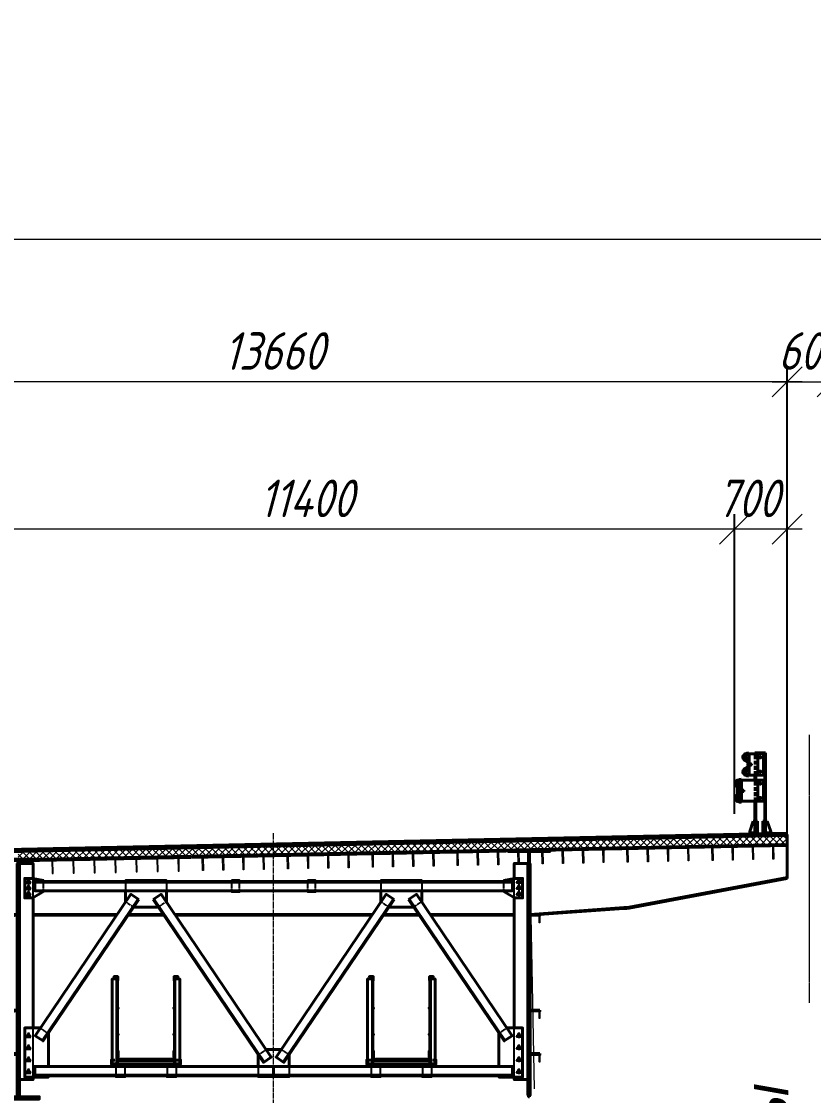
# Model space of a CAD drawing. Header units: millimetres. Extents: x 1864 to 10174863, y -4887456 to 5366151.
# Drawn here: x 10083189 to 10093734, y 12254 to 26558 of the extents above; entities that cross this region are included whole.
import ezdxf

# ---------------------------------------------------------------- set-up
doc = ezdxf.new("R2010")
doc.units = ezdxf.units.MM
doc.linetypes.add('CENTER', pattern=[50.8, 31.75, -6.35, 6.35, -6.35])
doc.linetypes.add('DASHED', pattern=[7, 5, -2, 0])
for name, color, linetype, lineweight in [('!!ТЕКСТ', 3, 'Continuous', 20), ('S-BALK', 150, 'Continuous', 40), ('S-BALK-NVEL', 11, 'DASHED', 40), ('S-BALK-PPRB', 80, 'Continuous', 40), ('S-BALK-PROR', 133, 'Continuous', 20), ('S-DRGO', 21, 'Continuous', 20), ('S-FASN', 221, 'Continuous', 40), ('S-GRID', 1, 'CENTER', 20), ('S-KREP', 30, 'Continuous', 25), ('S-METL-NVEL', 1, 'DASHED', 25), ('S-METL-TONK', 75, 'Continuous', 20), ('S-MNST', 61, 'Continuous', 40), ('S-MOGR', 121, 'Continuous', 40), ('S-MOGR-NVEL', 1, 'DASHED', 25), ('S-PSVZ', 211, 'Continuous', 40), ('S-SECT-PATT', 105, 'Continuous', 15), ('S-SMXD', 71, 'Continuous', 40), ('T-DIMS', 3, 'Continuous', 30), ('T-GRID', 52, 'CENTER', 15), ('ИС_Размер', 3, 'Continuous', 18)]:
    doc.layers.add(name, color=color, linetype=linetype, lineweight=lineweight)
doc.layers.add('C-GEOL-PATT', color=250, linetype='Continuous')
doc.styles.add('0', font='isocpeur.ttf', dxfattribs={"width": 0.8, "oblique": 15})
doc.styles.add('ISOCPEUR', font='isocpeur.ttf', dxfattribs={"width": 0.8, "oblique": 15, "height": 2.5})
doc.styles.add('TM', font='mipgost.shx', dxfattribs={"width": 0.9, "oblique": 10})
doc.dimstyles.new('М200', dxfattribs={"dimscale": 200, "dimtxt": 2.5, "dimasz": 2, "dimexe": 1, "dimexo": 1, "dimgap": 0.8, "dimtad": 1, "dimdec": 0, "dimzin": 0, "dimdsep": 46, "dimtxsty": '0', "dimblk": 'OBLIQUE', "dimcen": 0.09, "dimdle": 1, "dimclrd": 256, "dimclre": 256, "dimclrt": 256, "dimadec": 4, "dimazin": 0, "dimtfac": 1, "dimtdec": 0, "dimtmove": 1, "dimatfit": 2, "dimfxl": 1, "dimtolj": 1, "dimtzin": 0, "dimlwd": -1, "dimarcsym": 0})

# ---------------------------------------------------------------- blocks, each defined once
blk = doc.blocks.new('_OBLIQUE')
at = {"color": 0, "linetype": 'ByBlock', "lineweight": -2}
blk.add_line((0.5, 0.5), (-0.5, -0.5), dxfattribs=at)
blk = doc.blocks.new('*D814')
at = {"layer": 'Defpoints', "color": 0, "linetype": 'Continuous', "transparency": 16777216}
for p in [(10079722, 21759), (10079722, 15445), (10093382, 15353)]:
    blk.add_point(p, dxfattribs=at)
at = {"layer": 'ИС_Размер', "lineweight": -2, "transparency": 16777216}
for p, q in [((10079722, 15645), (10079722, 21959)), ((10093382, 15553), (10093382, 21959))]:
    blk.add_line(p, q, dxfattribs=at)
at = {"layer": 'ИС_Размер', "transparency": 16777216}
blk.add_line((10093582, 21759), (10079522, 21759), dxfattribs=at)
at = {"layer": 'ИС_Размер', "linetype": 'Continuous', "transparency": 16777216, "xscale": 400, "yscale": 400, "zscale": 400, "rotation": 180}
blk.add_blockref('_OBLIQUE', (10079722, 21759), dxfattribs=at)
at = {"layer": 'ИС_Размер', "linetype": 'Continuous', "transparency": 16777216, "xscale": 400, "yscale": 400, "zscale": 400}
blk.add_blockref('_OBLIQUE', (10093382, 21759), dxfattribs=at)
at = {"layer": 'ИС_Размер', "linetype": 'Continuous', "transparency": 16777216, "insert": (10086552, 22169), "char_height": 500, "attachment_point": 5, "style": '0'}
blk.add_mtext('\\A1;13660', dxfattribs=at)
blk = doc.blocks.new('*D815')
at = {"layer": 'Defpoints', "color": 0, "linetype": 'Continuous', "transparency": 16777216}
for p in [(10092682, 19796), (10092682, 15804), (10093382, 15818)]:
    blk.add_point(p, dxfattribs=at)
at = {"layer": 'ИС_Размер', "lineweight": -2, "transparency": 16777216}
for p, q in [((10092682, 16004), (10092682, 19996)), ((10093382, 16018), (10093382, 19996))]:
    blk.add_line(p, q, dxfattribs=at)
at = {"layer": 'ИС_Размер', "transparency": 16777216}
blk.add_line((10093582, 19796), (10092482, 19796), dxfattribs=at)
at = {"layer": 'ИС_Размер', "linetype": 'Continuous', "transparency": 16777216, "xscale": 400, "yscale": 400, "zscale": 400, "rotation": 180}
blk.add_blockref('_OBLIQUE', (10092682, 19796), dxfattribs=at)
at = {"layer": 'ИС_Размер', "linetype": 'Continuous', "transparency": 16777216, "xscale": 400, "yscale": 400, "zscale": 400}
blk.add_blockref('_OBLIQUE', (10093382, 19796), dxfattribs=at)
at = {"layer": 'ИС_Размер', "linetype": 'Continuous', "transparency": 16777216, "insert": (10092862, 20206), "char_height": 500, "attachment_point": 5, "style": '0'}
blk.add_mtext('\\A1;700', dxfattribs=at)
blk = doc.blocks.new('*D816')
at = {"layer": 'Defpoints', "color": 0, "linetype": 'Continuous', "transparency": 16777216}
for p in [(10081282, 19796), (10092682, 15804), (10081282, 15443)]:
    blk.add_point(p, dxfattribs=at)
at = {"layer": 'ИС_Размер', "lineweight": -2, "transparency": 16777216}
for p, q in [((10081282, 15643), (10081282, 19996)), ((10092682, 16004), (10092682, 19996))]:
    blk.add_line(p, q, dxfattribs=at)
at = {"layer": 'ИС_Размер', "transparency": 16777216}
blk.add_line((10092882, 19796), (10081082, 19796), dxfattribs=at)
at = {"layer": 'ИС_Размер', "linetype": 'Continuous', "transparency": 16777216, "xscale": 400, "yscale": 400, "zscale": 400, "rotation": 180}
blk.add_blockref('_OBLIQUE', (10081282, 19796), dxfattribs=at)
at = {"layer": 'ИС_Размер', "linetype": 'Continuous', "transparency": 16777216, "xscale": 400, "yscale": 400, "zscale": 400}
blk.add_blockref('_OBLIQUE', (10092682, 19796), dxfattribs=at)
at = {"layer": 'ИС_Размер', "linetype": 'Continuous', "transparency": 16777216, "insert": (10086982, 20206), "char_height": 500, "attachment_point": 5, "style": '0'}
blk.add_mtext('\\A1;11400', dxfattribs=at)
blk = doc.blocks.new('*D820')
at = {"layer": 'Defpoints', "color": 0, "linetype": 'Continuous', "transparency": 16777216}
for p in [(10093982, 21759), (10093382, 19238), (10093982, 19238)]:
    blk.add_point(p, dxfattribs=at)
at = {"layer": 'ИС_Размер', "lineweight": -2, "transparency": 16777216}
for p, q in [((10093382, 19438), (10093382, 21959)), ((10093982, 19438), (10093982, 21959))]:
    blk.add_line(p, q, dxfattribs=at)
at = {"layer": 'ИС_Размер', "transparency": 16777216}
blk.add_line((10093182, 21759), (10094182, 21759), dxfattribs=at)
at = {"layer": 'ИС_Размер', "linetype": 'Continuous', "transparency": 16777216, "xscale": 400, "yscale": 400, "zscale": 400, "rotation": 180}
blk.add_blockref('_OBLIQUE', (10093382, 21759), dxfattribs=at)
at = {"layer": 'ИС_Размер', "linetype": 'Continuous', "transparency": 16777216, "xscale": 400, "yscale": 400, "zscale": 400}
blk.add_blockref('_OBLIQUE', (10093982, 21759), dxfattribs=at)
at = {"layer": 'ИС_Размер', "linetype": 'Continuous', "transparency": 16777216, "insert": (10093682, 22169), "char_height": 500, "attachment_point": 5, "style": '0'}
blk.add_mtext('\\A1;600', dxfattribs=at)
blk = doc.blocks.new('*D800')
at = {"layer": 'Defpoints', "color": 0, "linetype": 'Continuous', "transparency": 16777216}
for p in [(10111592, 23658), (10111592, 16052), (10079722, 15445)]:
    blk.add_point(p, dxfattribs=at)
at = {"layer": 'ИС_Размер', "lineweight": -2, "transparency": 16777216}
for p, q in [((10079722, 15645), (10079722, 23858)), ((10111592, 16252), (10111592, 23858))]:
    blk.add_line(p, q, dxfattribs=at)
at = {"layer": 'ИС_Размер', "transparency": 16777216}
blk.add_line((10079522, 23658), (10111792, 23658), dxfattribs=at)
at = {"layer": 'ИС_Размер', "linetype": 'Continuous', "transparency": 16777216, "xscale": 400, "yscale": 400, "zscale": 400, "rotation": 180}
blk.add_blockref('_OBLIQUE', (10079722, 23658), dxfattribs=at)
at = {"layer": 'ИС_Размер', "linetype": 'Continuous', "transparency": 16777216, "xscale": 400, "yscale": 400, "zscale": 400}
blk.add_blockref('_OBLIQUE', (10111592, 23658), dxfattribs=at)
at = {"layer": 'ИС_Размер', "linetype": 'Continuous', "transparency": 16777216, "insert": (10095657, 24068), "char_height": 500, "attachment_point": 5, "style": '0'}
blk.add_mtext('\\A1;31870', dxfattribs=at)
blk = doc.blocks.new('FF1046500_1k1')
blk.add_lwpolyline([(80, 4.3), (80, 0), (0, 0), (0, 125), (4.3, 125, -0.4142136), (8, 121.3), (8, 19, 0.4142136), (19, 8), (76.3, 8, -0.4142136)], format="xyb", close=True)
blk = doc.blocks.new('EF920500_1k1')
blk.add_lwpolyline([(5, 10.5, 0.4142136), (10.5, 5), (48.2, 5, -0.4142136), (50, 3.2), (50, 0), (0, 0), (0, 50), (3.2, 50, -0.4142136), (5, 48.2)], format="xyb", close=True)
blk = doc.blocks.new('ПП1 (в пролете)')
at = {"layer": 'S-BALK'}
for p, q in [((8, 746), (2018, 786)), ((8, 732), (2018, 772)), ((8, 732), (8, 746)), ((2018, 772), (2018, 786))]:
    blk.add_line(p, q, dxfattribs=at)
at = {"layer": 'S-BALK-PROR'}
for points in [[(170, 555), (184, 555), (180, 735), (166, 735)], [(450, 561), (464, 561), (460, 741), (446, 741)], [(730, 566), (744, 567), (740, 747), (726, 746)], [(1010, 572), (1024, 572), (1020, 752), (1006, 752)], [(1290, 578), (1304, 578), (1300, 758), (1286, 758)], [(1570, 583), (1584, 583), (1580, 763), (1566, 763)], [(1850, 589), (1864, 589), (1860, 769), (1846, 769)]]:
    blk.add_lwpolyline(points, close=True, dxfattribs=at)
blk = doc.blocks.new('EF948500_1k1')
blk.add_lwpolyline([(22, 10), (96, 10, -0.414214), (100, 6), (100, 0), (0, 0), (0, 100), (6, 100, -0.414214), (10, 96), (10, 22, 0.414214)], format="xyb", close=True)
blk = doc.blocks.new('Б4 (в пролете)')
at = {"layer": 'S-BALK'}
for points in [[(-280, 3196), (280, 3196), (280, 3180), (-280, 3180)], [(-6, 32), (6, 32), (6, 3180), (-6, 3180)], [(-280, 0), (280, 0), (280, 32), (-280, 32)]]:
    blk.add_lwpolyline(points, close=True, dxfattribs=at)
at = {"layer": 'S-BALK-PPRB'}
for points in [[(196, 2940), (196, 3140), (16, 3140), (16, 260), (196, 260), (196, 295)], [(196, 950), (196, 2680)]]:
    blk.add_lwpolyline(points, dxfattribs=at)
for points in [[(-146, 2460), (-16, 2460), (-16, 2448), (-146, 2448)], [(-146, 1186), (-16, 1186), (-16, 1174), (-146, 1174)], [(-146, 606), (-16, 606), (-16, 594), (-146, 594)]]:
    blk.add_lwpolyline(points, close=True, dxfattribs=at)
at = {"layer": 'S-MNST'}
for points in [[(-16, 3140), (-6, 3140), (-6, 260), (-16, 260)], [(16, 3140), (6, 3140), (6, 260), (16, 260)], [(-6, 245), (-16, 245), (-16, 55), (-6, 55)], [(6, 245), (16, 245), (16, 55), (6, 55)]]:
    blk.add_lwpolyline(points, close=True, dxfattribs=at)
at = {"layer": 'S-METL-TONK', "xscale": -1, "rotation": 180}
for p in [(-146, 2448), (-146, 1174), (-146, 594)]:
    blk.add_blockref('EF948500_1k1', p, dxfattribs=at)
blk = doc.blocks.new('FA10463180_1k1')
blk.add_lwpolyline([(0, 0), (3180, 0), (3180, 125), (0, 125)], close=True)
blk.add_lwpolyline([(0, 8), (3180, 8)])
blk = doc.blocks.new('*U666')
at = {"layer": 'S-KREP'}
for p, q in [((-1.87, 0), (1.87, 0)), ((0, 2.5), (0, -1.31))]:
    blk.add_line(p, q, dxfattribs=at)
blk.add_lwpolyline([(1.5, -0.73), (0, 1.87), (-1.5, -0.73)], close=True, dxfattribs=at)
blk = doc.blocks.new('1253')
at = {"layer": 'S-MOGR', "ltscale": 10}
for p, q in [((70, 1100), (-70, 1100)), ((-70, 1100), (-70, 20)), ((-60, 20), (-60, 1100)), ((148, 1084), (-42, 1084)), ((-42, 1084), (-42, 804)), ((33, 1084), (33, 804)), ((60, 1084), (60, 1100)), ((70, 1084), (70, 1100)), ((148, 804), (148, 1084)), ((149, 1096), (150, 1100)), ((175, 1091), (149, 1096)), ((175, 1091), (149, 1096)), ((149, 1096), (149, 1092)), ((149, 1092), (174, 1087)), ((150, 1100), (176, 1095)), ((221, 1032), (158, 978)), ((161, 975), (224, 1029)), ((177, 1086), (221, 1052)), ((223, 1056), (180, 1089)), ((223, 1056), (180, 1089)), ((182, 1092), (226, 1059)), ((225, 1045), (225, 1039)), ((229, 1039), (229, 1045)), ((229, 1039), (229, 1045)), ((233, 1045), (233, 1039)), ((144, 954), (156, 954)), ((144, 934), (156, 934)), ((148, 958), (148, 930)), ((152, 930), (152, 958)), ((152, 930), (152, 958)), ((156, 958), (156, 930)), ((158, 910), (221, 856)), ((224, 859), (161, 913)), ((-42, 804), (148, 804)), ((248, 734), (-42, 734)), ((-42, 734), (-42, 454)), ((33, 734), (33, 454)), ((60, 734), (60, 804)), ((70, 734), (70, 804)), ((174, 801), (149, 796)), ((149, 792), (175, 797)), ((149, 796), (149, 792)), ((221, 836), (177, 802)), ((180, 799), (223, 832)), ((180, 799), (223, 832)), ((226, 829), (182, 796)), ((225, 849), (225, 843)), ((229, 843), (229, 849)), ((229, 843), (229, 849)), ((233, 849), (233, 843)), ((248, 454), (248, 734)), ((249, 746), (250, 750)), ((275, 741), (249, 746)), ((275, 741), (249, 746)), ((249, 746), (249, 742)), ((249, 742), (274, 737)), ((250, 750), (276, 745)), ((277, 736), (321, 702)), ((323, 706), (280, 739)), ((323, 706), (280, 739)), ((282, 742), (326, 709)), ((248, 608), (248, 580)), ((248, 604), (256, 604)), ((248, 584), (256, 584)), ((252, 580), (252, 608)), ((252, 580), (252, 608)), ((256, 608), (256, 580)), ((321, 682), (258, 628)), ((261, 625), (324, 679)), ((325, 695), (325, 689)), ((329, 689), (329, 695)), ((329, 689), (329, 695)), ((333, 695), (333, 689)), ((-42, 454), (248, 454)), ((60, 20), (60, 454)), ((70, 454), (70, 190)), ((274, 451), (249, 446)), ((249, 442), (275, 447)), ((249, 446), (249, 442)), ((258, 560), (321, 506)), ((324, 509), (261, 563)), ((324, 509), (261, 563)), ((263, 566), (326, 513)), ((321, 486), (277, 452)), ((280, 449), (323, 482)), ((280, 449), (323, 482)), ((326, 479), (282, 446)), ((325, 499), (325, 493)), ((329, 493), (329, 499)), ((329, 493), (329, 499)), ((333, 499), (333, 493)), ((-94, 190), (-140, 50)), ((-70, 190), (-94, 190)), ((-70, 20), (-70, 190)), ((-45, 50), (-45, 190)), ((-45, 190), (-35, 190)), ((-35, 190), (-35, 20)), ((35, 50), (35, 190)), ((35, 190), (45, 190)), ((45, 190), (45, 20)), ((70, 190), (94, 190)), ((70, 20), (70, 190)), ((94, 190), (140, 50)), ((-140, 50), (-140, 20)), ((140, 20), (-140, 20)), ((-140, 20), (-140, 0)), ((-140, 20), (-80, 20)), ((140, 0), (-140, 0)), ((-35, 50), (-45, 50)), ((-45, 20), (-45, 50)), ((-45, 50), (-35, 50)), ((-35, 20), (-45, 20)), ((45, 50), (35, 50)), ((35, 20), (35, 50)), ((35, 50), (45, 50)), ((45, 20), (35, 20)), ((140, 50), (140, 20)), ((140, 0), (140, 20))]:
    blk.add_line(p, q, dxfattribs=at)
at = {"layer": 'S-MOGR', "lineweight": 40, "ltscale": 10}
for p, q in [((161, 975), (224, 1029)), ((226, 1025), (163, 972)), ((224, 859), (161, 913)), ((163, 916), (226, 863)), ((149, 792), (175, 797)), ((150, 788), (149, 792)), ((176, 793), (150, 788)), ((261, 625), (324, 679)), ((326, 675), (263, 622)), ((249, 442), (275, 447)), ((250, 438), (249, 442)), ((276, 443), (250, 438))]:
    blk.add_line(p, q, dxfattribs=at)
at = {"layer": 'S-MOGR'}
for p, q in [((178, 1025), (191, 1035)), ((178, 1025), (179, 1026)), ((182, 1020), (178, 1025)), ((183, 1061), (179, 1057)), ((179, 1057), (180, 1055)), ((179, 1057), (192, 1047)), ((179, 1026), (189, 1035)), ((179, 1025), (183, 1020)), ((180, 1066), (187, 1075)), ((180, 1056), (184, 1061)), ((180, 1055), (191, 1047)), ((180, 1015), (187, 1007)), ((196, 1031), (181, 1019)), ((197, 1051), (182, 1063)), ((209, 1001), (184, 1030)), ((209, 1082), (185, 1051)), ((192, 1011), (185, 1019)), ((192, 1071), (186, 1062)), ((191, 1035), (189, 1035)), ((191, 1087), (190, 1086)), ((190, 1086), (218, 1065)), ((190, 1034), (194, 1029)), ((191, 1087), (219, 1066)), ((191, 1074), (206, 1062)), ((191, 1047), (195, 1052)), ((192, 1047), (191, 1047)), ((195, 1030), (191, 1035)), ((191, 1007), (206, 1020)), ((191, 995), (217, 1018)), ((191, 995), (218, 1017)), ((196, 1052), (192, 1047)), ((202, 1019), (195, 1028)), ((202, 1063), (196, 1054)), ((207, 1024), (200, 1032)), ((208, 1059), (201, 1050)), ((218, 1017), (217, 1018)), ((219, 1066), (218, 1065)), ((117, 952), (116, 951)), ((116, 951), (116, 937)), ((116, 951), (128, 951)), ((164, 944), (116, 944)), ((117, 936), (116, 937)), ((116, 937), (128, 937)), ((128, 952), (117, 952)), ((117, 952), (117, 936)), ((128, 936), (117, 936)), ((128, 934), (128, 954)), ((130, 957), (141, 957)), ((141, 951), (130, 951)), ((141, 937), (130, 937)), ((141, 931), (130, 931)), ((143, 954), (143, 934)), ((156, 962), (156, 927)), ((157, 962), (156, 962)), ((157, 927), (156, 927)), ((157, 962), (157, 927)), ((182, 868), (178, 863)), ((178, 863), (179, 862)), ((178, 863), (191, 853)), ((179, 863), (183, 868)), ((179, 862), (189, 853)), ((180, 873), (187, 881)), ((196, 857), (181, 869)), ((209, 887), (184, 858)), ((192, 877), (185, 869)), ((190, 854), (194, 859)), ((191, 995), (191, 995)), ((191, 893), (217, 870)), ((191, 893), (191, 893)), ((191, 893), (218, 871)), ((191, 881), (206, 868)), ((202, 869), (195, 860)), ((207, 864), (200, 856)), ((218, 871), (217, 870)), ((179, 831), (192, 841)), ((179, 831), (180, 833)), ((183, 827), (179, 831)), ((180, 833), (191, 841)), ((180, 832), (184, 827)), ((180, 822), (187, 813)), ((197, 837), (182, 825)), ((209, 806), (185, 837)), ((192, 817), (186, 826)), ((191, 853), (189, 853)), ((190, 802), (218, 823)), ((191, 801), (190, 802)), ((195, 858), (191, 853)), ((192, 841), (191, 841)), ((191, 841), (195, 836)), ((191, 814), (206, 826)), ((191, 801), (219, 822)), ((196, 836), (192, 841)), ((202, 825), (196, 834)), ((208, 829), (201, 838)), ((219, 822), (218, 823)), ((280, 716), (287, 725)), ((309, 732), (285, 701)), ((292, 721), (286, 712)), ((291, 737), (290, 736)), ((290, 736), (318, 715)), ((291, 737), (319, 716)), ((291, 724), (306, 712)), ((319, 716), (318, 715)), ((218, 602), (217, 601)), ((217, 601), (217, 587)), ((217, 601), (229, 601)), ((265, 594), (217, 594)), ((218, 586), (217, 587)), ((217, 587), (229, 587)), ((229, 602), (218, 602)), ((218, 602), (218, 586)), ((229, 586), (218, 586)), ((229, 584), (229, 604)), ((231, 607), (242, 607)), ((242, 601), (231, 601)), ((242, 587), (231, 587)), ((242, 581), (231, 581)), ((244, 604), (244, 584)), ((296, 633), (256, 608)), ((256, 608), (256, 580)), ((256, 580), (296, 555)), ((257, 612), (257, 576)), ((258, 612), (257, 612)), ((258, 576), (257, 576)), ((258, 612), (258, 576)), ((278, 675), (291, 685)), ((278, 675), (279, 676)), ((282, 670), (278, 675)), ((283, 711), (279, 707)), ((279, 707), (280, 705)), ((279, 707), (292, 697)), ((279, 676), (289, 685)), ((279, 675), (283, 670)), ((280, 706), (284, 711)), ((280, 705), (291, 697)), ((280, 665), (287, 657)), ((296, 681), (281, 669)), ((297, 701), (282, 713)), ((309, 651), (284, 680)), ((292, 661), (285, 669)), ((291, 685), (289, 685)), ((290, 684), (294, 679)), ((291, 697), (295, 702)), ((292, 697), (291, 697)), ((295, 680), (291, 685)), ((291, 657), (306, 670)), ((291, 645), (317, 668)), ((291, 645), (318, 667)), ((291, 645), (291, 645)), ((296, 702), (292, 697)), ((302, 669), (295, 678)), ((302, 713), (296, 704)), ((303, 633), (296, 633)), ((307, 674), (300, 682)), ((308, 709), (301, 700)), ((303, 555), (303, 633)), ((318, 667), (317, 668)), ((282, 518), (278, 513)), ((278, 513), (279, 512)), ((278, 513), (291, 503)), ((279, 513), (283, 518)), ((279, 512), (289, 503)), ((279, 481), (292, 491)), ((279, 481), (280, 483)), ((283, 477), (279, 481)), ((280, 523), (287, 531)), ((280, 483), (291, 491)), ((280, 482), (284, 477)), ((280, 472), (287, 463)), ((296, 507), (281, 519)), ((297, 487), (282, 475)), ((309, 537), (284, 508)), ((292, 527), (285, 519)), ((309, 456), (285, 487)), ((292, 467), (286, 476)), ((291, 503), (289, 503)), ((290, 504), (294, 509)), ((290, 452), (318, 473)), ((291, 451), (290, 452)), ((291, 543), (317, 520)), ((291, 543), (291, 543)), ((291, 543), (318, 521)), ((291, 531), (306, 518)), ((295, 508), (291, 503)), ((292, 491), (291, 491)), ((291, 491), (295, 486)), ((291, 464), (306, 476)), ((291, 451), (319, 472)), ((296, 486), (292, 491)), ((302, 519), (295, 510)), ((296, 555), (303, 555)), ((302, 475), (296, 484)), ((307, 514), (300, 506)), ((308, 479), (301, 488)), ((318, 521), (317, 520)), ((319, 472), (318, 473)), ((-122, 20), (-122, 33)), ((-118, 20), (-122, 20)), ((-78, 20), (-122, 20)), ((-83, 34), (-117, 34)), ((-111, 20), (-111, 33)), ((-89, 20), (-89, 33)), ((-82, 20), (-78, 20)), ((-78, 20), (-78, 33)), ((78, 20), (78, 33)), ((82, 20), (78, 20)), ((78, 20), (122, 20)), ((83, 34), (117, 34)), ((89, 20), (89, 33)), ((111, 20), (111, 33)), ((118, 20), (122, 20)), ((122, 20), (122, 33))]:
    blk.add_line(p, q, dxfattribs=at)
at = {"layer": 'S-MOGR', "ltscale": 50}
for p, q in [((261, 606), (296, 627)), ((261, 582), (261, 606)), ((296, 561), (261, 582)), ((263, 581), (262, 582)), ((274, 595), (263, 607)), ((266, 581), (263, 584)), ((277, 595), (265, 608)), ((266, 595), (265, 596)), ((277, 581), (265, 593)), ((274, 581), (265, 591)), ((280, 581), (266, 595)), ((271, 576), (266, 581)), ((280, 595), (267, 609)), ((274, 610), (272, 612)), ((277, 610), (273, 613)), ((288, 595), (274, 610)), ((288, 581), (274, 595)), ((288, 567), (274, 581)), ((280, 610), (275, 614)), ((291, 595), (277, 610)), ((291, 581), (277, 595)), ((291, 567), (277, 581)), ((288, 610), (280, 617)), ((294, 595), (280, 610)), ((294, 581), (280, 595)), ((294, 567), (280, 581)), ((291, 610), (282, 619)), ((294, 610), (284, 620)), ((296, 601), (288, 610)), ((296, 587), (288, 595)), ((296, 573), (288, 581)), ((296, 615), (289, 623)), ((296, 618), (291, 624)), ((291, 624), (291, 624)), ((296, 604), (291, 610)), ((296, 590), (291, 595)), ((296, 576), (291, 581)), ((294, 624), (293, 625)), ((296, 621), (294, 624)), ((296, 607), (294, 610)), ((296, 593), (294, 595)), ((296, 579), (294, 581)), ((296, 627), (296, 561)), ((292, 563), (288, 567)), ((296, 562), (291, 567)), ((296, 565), (294, 567))]:
    blk.add_line(p, q, dxfattribs=at)
at = {"layer": 'S-MOGR', "ltscale": 10}
for centre in [(0, 1039), (0, 849), (0, 689), (0, 499)]:
    blk.add_circle(centre, 9, dxfattribs=at)
for centre, radius, start, end in [((173, 1080), 7.07, 52.7547, 82.4378), ((173, 1080), 11, 52.7547, 81.1954), ((173, 1080), 11, 52.7547, 81.1954), ((172, 1078), 17.3, 55.2601, 78.6901), ((216, 1045), 9.35, 0, 56.2703), ((213, 1041), 12.3, 310.1762, 352.8363), ((216, 1045), 13.3, 0, 55.2601), ((216, 1045), 13.3, 0, 55.2601), ((213, 1041), 16.3, 310.1762, 354.7899), ((213, 1041), 16.3, 310.1762, 354.7899), ((216, 1045), 17.3, 0, 55.2601), ((216, 1039), 17.3, 306.0829, 0), ((173, 958), 25.3, 127.3113, 180), ((173, 930), 25.3, 180, 232.6887), ((173, 958), 21.3, 126.8055, 180), ((173, 930), 21.3, 180, 233.1945), ((213, 847), 16.3, 5.2101, 49.8238), ((213, 847), 16.3, 5.2101, 49.8238), ((216, 849), 17.3, 0, 53.9171), ((173, 808), 7.07, 277.5621, 307.2453), ((173, 808), 11, 278.8046, 307.2453), ((173, 808), 11, 278.8046, 307.2453), ((172, 810), 17.3, 281.3099, 304.7399), ((213, 847), 12.3, 7.1637, 49.8238), ((216, 843), 9.35, 303.7297, 0), ((216, 843), 13.3, 304.7399, 0), ((216, 843), 13.3, 304.7399, 0), ((216, 843), 17.3, 304.7399, 0), ((273, 730), 7.07, 52.7547, 82.4378), ((273, 730), 11, 52.7547, 81.1954), ((273, 730), 11, 52.7547, 81.1954), ((272, 728), 17.3, 55.2601, 78.6901), ((273, 608), 25.3, 127.3113, 180), ((273, 580), 25.3, 180, 232.6887), ((273, 608), 21.3, 126.8055, 180), ((273, 608), 21.3, 126.8055, 180), ((273, 580), 21.3, 180, 233.1945), ((273, 580), 21.3, 180, 233.1945), ((273, 608), 17.3, 126.0829, 180), ((273, 580), 17.3, 180, 233.9171), ((316, 695), 9.35, 0, 56.2703), ((313, 691), 12.3, 310.1762, 352.8363), ((316, 695), 13.3, 0, 55.2601), ((316, 695), 13.3, 0, 55.2601), ((313, 691), 16.3, 310.1762, 354.7899), ((313, 691), 16.3, 310.1762, 354.7899), ((316, 695), 17.3, 0, 55.2601), ((316, 689), 17.3, 306.0829, 0), ((273, 458), 7.07, 277.5621, 307.2453), ((273, 458), 11, 278.8046, 307.2453), ((273, 458), 11, 278.8046, 307.2453), ((272, 460), 17.3, 281.3099, 304.7399), ((313, 497), 12.3, 7.1637, 49.8238), ((316, 493), 9.35, 303.7297, 0), ((316, 493), 13.3, 304.7399, 0), ((316, 493), 13.3, 304.7399, 0), ((313, 497), 16.3, 5.2101, 49.8238), ((313, 497), 16.3, 5.2101, 49.8238), ((316, 499), 17.3, 0, 53.9171), ((316, 493), 17.3, 304.7399, 0)]:
    blk.add_arc(centre, radius, start, end, dxfattribs=at)
at = {"layer": 'S-MOGR'}
for centre, radius, start, end in [((184, 1065), 3.68, 169.931, 295.5784), ((183, 1016), 3.68, 67.3524, 192.9999), ((196, 1016), 11.7, 96.2167, 164.1356), ((197, 1066), 11.7, 198.7953, 266.7141), ((188, 1071), 3.68, 349.931, 115.5784), ((188, 1010), 3.68, 247.3524, 12.9999), ((193, 1061), 26, 10.4497, 95.0597), ((192, 1020), 26, 267.8712, 352.4811), ((191, 1059), 11.7, 18.7953, 86.7141), ((191, 1023), 11.7, 276.2167, 344.1356), ((198, 1028), 3.68, 67.3524, 192.9999), ((200, 1054), 3.68, 169.931, 295.5784), ((204, 1060), 3.68, 349.931, 115.5784), ((203, 1023), 3.68, 247.3524, 12.9999), ((132, 954), 3.68, 117.1763, 242.8237), ((140, 944), 11.7, 146.0406, 213.9594), ((132, 934), 3.68, 117.1763, 242.8237), ((139, 954), 3.68, 297.1763, 62.8237), ((131, 944), 11.7, 326.0406, 33.9594), ((139, 934), 3.68, 297.1763, 62.8237), ((138, 944), 26, 317.695, 42.305), ((183, 872), 3.68, 167.0001, 292.6476), ((196, 872), 11.7, 195.8644, 263.7833), ((188, 878), 3.68, 347.0001, 112.6476), ((192, 868), 26, 7.5189, 92.1288), ((191, 865), 11.7, 15.8644, 83.7833), ((198, 860), 3.68, 167.0001, 292.6476), ((203, 865), 3.68, 347.0001, 112.6476), ((184, 823), 3.68, 64.4216, 190.069), ((197, 822), 11.7, 93.2859, 161.2047), ((188, 817), 3.68, 244.4216, 10.069), ((193, 827), 26, 264.9403, 349.5503), ((191, 829), 11.7, 273.2859, 341.2047), ((200, 834), 3.68, 64.4216, 190.069), ((204, 828), 3.68, 244.4216, 10.069), ((284, 715), 3.68, 169.931, 295.5784), ((288, 721), 3.68, 349.931, 115.5784), ((293, 711), 26, 10.4497, 95.0597), ((291, 709), 11.7, 18.7953, 86.7141), ((233, 604), 3.68, 117.1763, 242.8237), ((241, 594), 11.7, 146.0406, 213.9594), ((233, 584), 3.68, 117.1763, 242.8237), ((240, 604), 3.68, 297.1763, 62.8237), ((232, 594), 11.7, 326.0406, 33.9594), ((240, 584), 3.68, 297.1763, 62.8237), ((239, 594), 26, 317.695, 42.305), ((283, 666), 3.68, 67.3524, 192.9999), ((296, 666), 11.7, 96.2167, 164.1356), ((297, 716), 11.7, 198.7953, 266.7141), ((288, 660), 3.68, 247.3524, 12.9999), ((292, 670), 26, 267.8712, 352.4811), ((291, 673), 11.7, 276.2167, 344.1356), ((298, 678), 3.68, 67.3524, 192.9999), ((300, 704), 3.68, 169.931, 295.5784), ((304, 710), 3.68, 349.931, 115.5784), ((303, 673), 3.68, 247.3524, 12.9999), ((283, 522), 3.68, 167.0001, 292.6476), ((284, 473), 3.68, 64.4216, 190.069), ((296, 522), 11.7, 195.8644, 263.7833), ((297, 472), 11.7, 93.2859, 161.2047), ((288, 528), 3.68, 347.0001, 112.6476), ((288, 467), 3.68, 244.4216, 10.069), ((292, 518), 26, 7.5189, 92.1288), ((293, 477), 26, 264.9403, 349.5503), ((291, 515), 11.7, 15.8644, 83.7833), ((291, 479), 11.7, 273.2859, 341.2047), ((298, 510), 3.68, 167.0001, 292.6476), ((300, 484), 3.68, 64.4216, 190.069), ((303, 515), 3.68, 347.0001, 112.6476), ((304, 478), 3.68, 244.4216, 10.069), ((-117, 24), 10.2, 57.1328, 122.8672), ((-100, -4), 38.4, 73.2213, 106.7787), ((-83, 24), 10.2, 57.1328, 122.8672), ((83, 24), 10.2, 57.1328, 122.8672), ((100, -4), 38.4, 73.2213, 106.7787), ((117, 24), 10.2, 57.1328, 122.8672)]:
    blk.add_arc(centre, radius, start, end, dxfattribs=at)
at = {"layer": 'S-MOGR', "lineweight": 40, "ltscale": 10}
for centre, radius, start, end in [((173, 958), 21.3, 126.8055, 180), ((173, 930), 21.3, 180, 233.1945), ((173, 958), 17.3, 126.0829, 180), ((173, 930), 17.3, 180, 233.9171)]:
    blk.add_arc(centre, radius, start, end, dxfattribs=at)
at = {"layer": 'S-MOGR-NVEL', "ltscale": 10}
for p, q in [((60, 804), (60, 1084)), ((70, 804), (70, 1084)), ((144, 804), (144, 1084)), ((60, 454), (60, 734)), ((70, 454), (70, 734)), ((244, 454), (244, 734))]:
    blk.add_line(p, q, dxfattribs=at)

msp = doc.modelspace()

# ---------------------------------------------------------------- hatches: boundary and pattern name
at = {"layer": 'S-SECT-PATT'}
h = msp.add_hatch(dxfattribs=at)
h.set_pattern_fill('NEMETALL', color=256, scale=500)
h.set_pattern_definition([(45, (10049224.69, 14653.47), (-44.19417, 44.19417), []), (135, (10049224.69, 14653.47), (-44.19417, -44.19417), [])])
edge = h.paths.add_edge_path()
edge.add_line((10093381.8, 15727.8), (10083146.7, 15518.1))
edge.add_line((10083146.7, 15518.1), (10083146.7, 15401.5))
edge.add_line((10083146.7, 15401.5), (10083426.7, 15401.5))
edge.add_line((10083426.7, 15401.5), (10083434.8, 15399.5))
edge.add_line((10083434.8, 15399.5), (10085444.5, 15439.7))
edge.add_line((10085444.5, 15439.7), (10085452.4, 15439.7))
edge.add_line((10085452.4, 15439.7), (10086536.4, 15461.4))
edge.add_arc((10078993.9, 563817.7), 548408.2, 270.788037, 271.503393)
edge.add_line((10093382, 15598.3), (10093381.8, 15727.8))

# ---------------------------------------------------------------- linework, layer by layer
at = {"layer": 'S-BALK'}
for p, q in [((10085452.4, 15439.7), (10093382, 15598.3)), ((10093382, 15727.8), (10093382, 15145.6)), ((10085452.7, 15425.7), (10093382, 15584.3)), ((10085452.4, 15439.7), (10085452.7, 15425.7)), ((10093382, 15157.7), (10091278.9, 14761)), ((10093382, 15145.6), (10091280.5, 14749.1)), ((10089962.7, 14665.5), (10091208.9, 14756.1)), ((10089962.7, 14653.5), (10091208.9, 14744.1)), ((10086546.8, 14665.4), (10085444.7, 14665.4)), ((10086546.8, 14653.4), (10085444.7, 14653.4))]:
    msp.add_line(p, q, dxfattribs=at)
for points in [[(10090226.7, 15520), (10089666.7, 15520), (10089666.7, 15504), (10090226.7, 15504)], [(10089952.7, 12237.5), (10089940.7, 12237.5), (10089940.7, 15504), (10089952.7, 15504)]]:
    msp.add_lwpolyline(points, close=True, dxfattribs=at)
for points in [[(10084456.2, 14653.4), (10083342.7, 14653.4), (10083342.7, 14665.5), (10084464.3, 14665.5)], [(10085098.5, 14653.4), (10084595, 14653.4)], [(10084603.1, 14665.5), (10085090.3, 14665.5)], [(10085229.1, 14665.5), (10085444.7, 14665.5), (10085444.7, 14653.4), (10085237.3, 14653.4)], [(10087864.3, 14665.5), (10086546.8, 14665.5), (10086546.8, 14653.4), (10087856.2, 14653.4)], [(10087995, 14653.4), (10088498.5, 14653.4)], [(10088490.3, 14665.5), (10088003.1, 14665.5)], [(10088637.3, 14653.4), (10089750.7, 14653.4), (10089750.7, 14665.5), (10088629.1, 14665.5)]]:
    msp.add_lwpolyline(points, dxfattribs=at)
for centre, radius, start, end in [((10086546.7, 14947.5), 514, 88.85424, 91.14576), ((10086546.8, 14947.5), 514, 88.85426, 91.14574), ((10086546.7, 14947.5), 500, 88.85424, 91.14576), ((10086546.8, 14947.5), 500, 88.85426, 91.14574), ((10091208.9, 15256.1), 500, 270, 278.04858), ((10091208.9, 15256.1), 512, 270, 278.04858)]:
    msp.add_arc(centre, radius, start, end, dxfattribs=at)
at = {"layer": 'S-BALK-NVEL', "linetype": 'DASHED', "ltscale": 0.5}
for p, q in [((10084396.7, 12725.5), (10084466.7, 12725.5)), ((10084466.7, 12675.5), (10084396.7, 12675.5)), ((10085296.7, 12725.5), (10085226.7, 12725.5)), ((10085226.7, 12675.5), (10085296.7, 12675.5)), ((10087796.7, 12725.5), (10087866.7, 12725.5)), ((10087866.7, 12675.5), (10087796.7, 12675.5)), ((10088696.7, 12725.5), (10088626.7, 12725.5)), ((10088626.7, 12675.5), (10088696.7, 12675.5))]:
    msp.add_line(p, q, dxfattribs=at)
at = {"layer": 'S-BALK-NVEL', "linetype": 'DASHED', "ltscale": 1.2}
for points in [[(10084396.7, 12720.5), (10084386.7, 12720.5)], [(10084466.7, 12720.5), (10085226.7, 12720.5)], [(10085296.7, 12720.5), (10085306.7, 12720.5)], [(10087796.7, 12720.5), (10087786.7, 12720.5)], [(10088626.7, 12720.5), (10087866.7, 12720.5)], [(10088696.7, 12720.5), (10088706.7, 12720.5)]]:
    msp.add_lwpolyline(points, dxfattribs=at)
at = {"layer": 'S-BALK-PPRB'}
for points in [[(10089750.7, 15145.5), (10089750.7, 15345.5), (10089930.7, 15345.5), (10089930.7, 12465.5), (10089750.7, 12465.5), (10089750.7, 12500)], [(10089750.7, 13155), (10089750.7, 14885.5)]]:
    msp.add_lwpolyline(points, dxfattribs=at)
for points in [[(10090092.3, 14665.5), (10089962.3, 14665.5), (10089962.3, 14653.5), (10090092.3, 14653.5)], [(10090092.3, 13391.5), (10089962.3, 13391.5), (10089962.3, 13379.5), (10090092.3, 13379.5)], [(10090092.3, 12811.5), (10089962.3, 12811.5), (10089962.3, 12799.5), (10090092.3, 12799.5)]]:
    msp.add_lwpolyline(points, close=True, dxfattribs=at)
at = {"layer": 'S-BALK-PROR'}
for points in [[(10086742.1, 15271.4), (10086730.1, 15271.2), (10086726.5, 15451.1), (10086738.5, 15451.4)], [(10087012.1, 15276.8), (10087000.1, 15276.6), (10086996.5, 15456.5), (10087008.5, 15456.8)], [(10087282.1, 15282.2), (10087270.1, 15282), (10087266.5, 15461.9), (10087278.5, 15462.2)], [(10087552.1, 15287.6), (10087540.1, 15287.4), (10087536.5, 15467.3), (10087548.5, 15467.6)], [(10087872.9, 15294.1), (10087860.9, 15293.9), (10087857.3, 15473.8), (10087869.3, 15474.1)], [(10088142.9, 15299.5), (10088130.9, 15299.3), (10088127.3, 15479.2), (10088139.3, 15479.5)], [(10088412.9, 15304.9), (10088400.9, 15304.7), (10088397.3, 15484.6), (10088409.3, 15484.9)], [(10088682.9, 15310.3), (10088670.9, 15310.1), (10088667.3, 15490), (10088679.3, 15490.3)], [(10089003.7, 15316.7), (10088991.7, 15316.5), (10088988.1, 15496.4), (10089000.1, 15496.7)], [(10089273.7, 15322.1), (10089261.7, 15321.9), (10089258.1, 15501.8), (10089270.1, 15502.1)], [(10089543.7, 15327.5), (10089531.7, 15327.3), (10089528.1, 15507.2), (10089540.1, 15507.5)], [(10089813.7, 15332.9), (10089801.7, 15332.7), (10089798.1, 15512.6), (10089810.1, 15512.9)], [(10090134.5, 15339.3), (10090122.5, 15339.1), (10090118.9, 15519.1), (10090130.9, 15519.3)], [(10090404.5, 15344.7), (10090392.5, 15344.5), (10090388.9, 15524.5), (10090400.9, 15524.7)], [(10090674.5, 15350.1), (10090662.5, 15349.9), (10090658.9, 15529.9), (10090670.9, 15530.1)], [(10090944.5, 15355.5), (10090932.5, 15355.3), (10090928.9, 15535.3), (10090940.9, 15535.5)], [(10091265.4, 15362), (10091253.4, 15361.7), (10091249.8, 15541.7), (10091261.8, 15541.9)], [(10091535.4, 15367.4), (10091523.4, 15367.1), (10091519.8, 15547.1), (10091531.8, 15547.3)], [(10091805.4, 15372.8), (10091793.4, 15372.5), (10091789.8, 15552.5), (10091801.8, 15552.7)], [(10092075.4, 15378.2), (10092063.4, 15377.9), (10092059.8, 15557.9), (10092071.8, 15558.1)], [(10092396.2, 15384.6), (10092384.2, 15384.3), (10092380.6, 15564.3), (10092392.6, 15564.5)], [(10092666.2, 15390), (10092654.2, 15389.7), (10092650.6, 15569.7), (10092662.6, 15569.9)], [(10092936.2, 15395.4), (10092924.2, 15395.1), (10092920.6, 15575.1), (10092932.6, 15575.3)], [(10093206.2, 15400.8), (10093194.2, 15400.5), (10093190.6, 15580.5), (10093202.6, 15580.7)], [(10085611.2, 15248.9), (10085599.2, 15248.6), (10085595.6, 15428.6), (10085607.6, 15428.8)], [(10085881.2, 15254.3), (10085869.2, 15254), (10085865.6, 15434), (10085877.6, 15434.2)], [(10086151.2, 15259.7), (10086139.2, 15259.4), (10086135.6, 15439.4), (10086147.6, 15439.6)], [(10086421.2, 15265.1), (10086409.2, 15264.8), (10086405.6, 15444.8), (10086417.6, 15445)]]:
    msp.add_lwpolyline(points, close=True, dxfattribs=at)
at = {"layer": 'S-DRGO', "lineweight": 70}
msp.add_line((10093382, 15727.8), (10079721.5, 15445.4), dxfattribs=at)
at = {"layer": 'S-DRGO'}
for p, q in [((10089658.7, 15518), (10089666.7, 15520)), ((10090226.7, 15520), (10090227.8, 15517.9)), ((10083434.8, 15399.5), (10083426.7, 15401.5)), ((10085444.5, 15439.7), (10085452.4, 15439.7))]:
    msp.add_line(p, q, dxfattribs=at)
at = {"layer": 'S-FASN', "flags": 128}
for points in [[(10083481.7, 14980.5), (10083481.7, 14970.5), (10083341.7, 14885.5), (10083231.7, 14885.5), (10083231.7, 15145.5), (10083341.7, 15145.5), (10083481.7, 15115.5), (10083481.7, 15105.5)], [(10089611.7, 14980.5), (10089611.7, 14970.5), (10089751.7, 14885.5), (10089861.7, 14885.5), (10089861.7, 15145.5), (10089751.7, 15145.5), (10089611.7, 15115.5), (10089611.7, 15105.5)], [(10083546.7, 12515.5), (10083546.7, 12500), (10083231.7, 12500), (10083231.7, 13155), (10083436.7, 13155)], [(10083546.7, 13080), (10083546.7, 12640.5)], [(10089546.7, 12515.5), (10089546.7, 12500), (10089861.7, 12500), (10089861.7, 13155), (10089656.7, 13155)], [(10089546.7, 13080), (10089546.7, 12640.5)]]:
    msp.add_lwpolyline(points, dxfattribs=at)
at = {"layer": 'S-FASN'}
for points in [[(10085119.2, 15105.5), (10085119.2, 15115.5), (10084574.2, 15115.5), (10084574.2, 15105.5)], [(10087974.2, 15105.5), (10087974.2, 15115.5), (10088519.2, 15115.5), (10088519.2, 15105.5)], [(10084574.2, 14980.5), (10084574.2, 14835.5), (10084574.3, 14835.4)], [(10085119.2, 14835.4), (10085119.2, 14835.5), (10085119.2, 14980.5)], [(10087974.3, 14835.4), (10087974.2, 14835.5), (10087974.2, 14980.5)], [(10088519.2, 14980.5), (10088519.2, 14835.5), (10088519.2, 14835.4)], [(10084685.5, 14760.5), (10085008, 14760.5)], [(10088408, 14760.5), (10088085.5, 14760.5)]]:
    msp.add_lwpolyline(points, dxfattribs=at)
at = {"layer": 'S-GRID', "linetype": 'CENTER', "ltscale": 0.1}
msp.add_line((10093682, 6229.3), (10093682, 17056.8), dxfattribs=at)
at = {"layer": 'S-GRID', "linetype": 'CENTER'}
msp.add_line((10086546.7, 12008.8), (10086546.7, 15750.9), dxfattribs=at)
at = {"layer": 'S-METL-NVEL'}
for p, q in [((10083342.7, 14886.1), (10083342.7, 15145.3)), ((10089750.7, 14886.1), (10089750.7, 15145.3)), ((10083342.7, 12500), (10083342.7, 13155)), ((10089750.7, 12500), (10089750.7, 13155))]:
    msp.add_line(p, q, dxfattribs=at)
at = {"layer": 'S-METL-NVEL', "ltscale": 0.5}
for p, q in [((10083481.7, 14980.5), (10083481.7, 15095.5)), ((10084574.2, 15095.5), (10084574.2, 14980.5)), ((10085119.2, 15095.5), (10085119.2, 14980.5)), ((10085991.7, 14980.5), (10085991.7, 15095.5)), ((10086091.7, 14980.5), (10086091.7, 15095.5)), ((10087001.7, 14980.5), (10087001.7, 15095.5)), ((10087101.7, 14980.5), (10087101.7, 15095.5)), ((10087974.2, 15095.5), (10087974.2, 14980.5)), ((10088519.2, 15095.5), (10088519.2, 14980.5)), ((10089611.7, 14980.5), (10089611.7, 15095.5)), ((10083436.7, 13155), (10083546.7, 13080)), ((10089656.7, 13155), (10089546.7, 13080)), ((10086341.7, 12795.5), (10086446.7, 12865.5)), ((10086751.7, 12795.5), (10086646.7, 12865.5)), ((10084446.7, 12640.5), (10084446.7, 12524.5)), ((10084566.7, 12640.5), (10084566.7, 12524.5)), ((10085126.7, 12640.5), (10085126.7, 12524.5)), ((10085246.7, 12640.5), (10085246.7, 12524.5)), ((10086341.7, 12640.5), (10086341.7, 12524.5)), ((10086751.7, 12640.5), (10086751.7, 12524.5)), ((10087846.7, 12640.5), (10087846.7, 12524.5)), ((10087966.7, 12640.5), (10087966.7, 12524.5)), ((10088526.7, 12640.5), (10088526.7, 12524.5)), ((10088646.7, 12640.5), (10088646.7, 12524.5))]:
    msp.add_line(p, q, dxfattribs=at)
at = {"layer": 'S-METL-NVEL', "ltscale": 0.7}
for points in [[(10084574.3, 14835.4), (10084685.5, 14760.5)], [(10085119.2, 14835.4), (10085008, 14760.5)], [(10087974.3, 14835.4), (10088085.5, 14760.5)], [(10088519.2, 14835.4), (10088408, 14760.5)]]:
    msp.add_lwpolyline(points, dxfattribs=at)
at = {"layer": 'S-MNST'}
for p in [(10086446.1, 12865.1), (10086647.4, 12865.1)]:
    msp.add_line(p, (10086546.7, 12865.1), dxfattribs=at)
for points in [[(10089930.7, 15345.5), (10089940.7, 15345.5), (10089940.7, 12465.5), (10089930.7, 12465.5)], [(10089962.7, 15345.5), (10089952.7, 15345.5), (10089952.7, 12465.5), (10089962.7, 12465.5)], [(10089940.7, 12450.5), (10089930.7, 12450.5), (10089930.7, 12260.5), (10089940.7, 12260.5)], [(10089952.7, 12450.5), (10089962.7, 12450.5), (10089962.7, 12260.5), (10089952.7, 12260.5)]]:
    msp.add_lwpolyline(points, close=True, dxfattribs=at)
for points in [[(10086091.7, 15105.5), (10086091.7, 15115.5), (10085991.7, 15115.5), (10085991.7, 15105.5)], [(10087001.7, 15105.5), (10087001.7, 15115.5), (10087101.7, 15115.5), (10087101.7, 15105.5)], [(10085991.7, 14980.5), (10085991.7, 14970.5), (10086091.7, 14970.5), (10086091.7, 14980.5)], [(10087101.7, 14980.5), (10087101.7, 14970.5), (10087001.7, 14970.5), (10087001.7, 14980.5)], [(10086341.7, 12640.5), (10086341.7, 12795.5)], [(10086751.7, 12640.5), (10086751.7, 12795.5)], [(10086546.7, 12505.5), (10086341.7, 12505.5), (10086341.7, 12515.5)], [(10086546.7, 12505.5), (10086341.7, 12505.5), (10086341.7, 12515.5)], [(10086546.7, 12505.5), (10086751.7, 12505.5), (10086751.7, 12515.5)], [(10086546.7, 12505.5), (10086751.7, 12505.5), (10086751.7, 12515.5)]]:
    msp.add_lwpolyline(points, dxfattribs=at)
at = {"layer": 'S-PSVZ'}
for points in [[(10086546.7, 15105.5), (10083366.7, 15105.5), (10083366.7, 14980.5), (10086546.7, 14980.5)], [(10086546.7, 15095.5), (10083366.7, 15095.5)], [(10086546.7, 15105.5), (10089726.7, 15105.5), (10089726.7, 14980.5), (10086546.7, 14980.5)], [(10086546.7, 15095.5), (10089726.7, 15095.5)], [(10084741.8, 14870.6), (10083467.8, 12985.8)], [(10084951.7, 14870.6), (10086418.9, 12699.9)], [(10088141.8, 14870.6), (10086674.6, 12699.9)], [(10088351.7, 14870.6), (10089625.7, 12985.8)], [(10083406.7, 12515.5), (10086546.7, 12515.5)], [(10089686.7, 12515.5), (10086546.7, 12515.5)]]:
    msp.add_lwpolyline(points, dxfattribs=at)
for points in [[(10084750.1, 14865), (10083476, 12980.2), (10083372.5, 13050.2), (10084646.5, 14935)], [(10084943.4, 14865), (10086410.6, 12694.3), (10086514.2, 12764.4), (10085046.9, 14935)], [(10088150.1, 14865), (10086682.8, 12694.3), (10086579.3, 12764.4), (10088046.5, 14935)], [(10088343.4, 14865), (10089617.4, 12980.2), (10089721, 13050.2), (10088446.9, 14935)]]:
    msp.add_lwpolyline(points, close=True, dxfattribs=at)
at = {"layer": 'S-SMXD'}
for points in [[(10084466.7, 12662.5), (10084466.7, 13807.5), (10084396.7, 13807.5), (10084396.7, 12662.5)], [(10085226.7, 12662.5), (10085226.7, 13807.5), (10085296.7, 13807.5), (10085296.7, 12662.5)], [(10087866.7, 12662.5), (10087866.7, 13807.5), (10087796.7, 13807.5), (10087796.7, 12662.5)], [(10088626.7, 12662.5), (10088626.7, 13807.5), (10088696.7, 13807.5), (10088696.7, 12662.5)], [(10085191.7, 12733.5), (10084501.7, 12733.5), (10084501.7, 12737.5), (10085191.7, 12737.5)], [(10087901.7, 12733.5), (10088591.7, 12733.5), (10088591.7, 12737.5), (10087901.7, 12737.5)]]:
    msp.add_lwpolyline(points, close=True, dxfattribs=at)
for points in [[(10084460.7, 12662.5), (10084460.7, 13807.5)], [(10085232.7, 12662.5), (10085232.7, 13807.5)], [(10087860.7, 12662.5), (10087860.7, 13807.5)], [(10088632.7, 12662.5), (10088632.7, 13807.5)], [(10084396.7, 12725.5), (10084386.7, 12725.5), (10084386.7, 12675.5), (10084396.7, 12675.5)], [(10084446.7, 12662.5), (10084446.7, 12640.5)], [(10084466.7, 12725.5), (10085226.7, 12725.5)], [(10085226.7, 12675.5), (10084466.7, 12675.5)], [(10084566.7, 12640.5), (10084566.7, 12675.5)], [(10085126.7, 12675.5), (10085126.7, 12640.5)], [(10085246.7, 12640.5), (10085246.7, 12675.5)], [(10085296.7, 12725.5), (10085306.7, 12725.5), (10085306.7, 12675.5), (10085296.7, 12675.5)], [(10087796.7, 12725.5), (10087786.7, 12725.5), (10087786.7, 12675.5), (10087796.7, 12675.5)], [(10087846.7, 12640.5), (10087846.7, 12675.5)], [(10088626.7, 12725.5), (10087866.7, 12725.5)], [(10087866.7, 12675.5), (10088626.7, 12675.5)], [(10087966.7, 12675.5), (10087966.7, 12640.5)], [(10088526.7, 12640.5), (10088526.7, 12675.5)], [(10088646.7, 12662.5), (10088646.7, 12640.5)], [(10088696.7, 12725.5), (10088706.7, 12725.5), (10088706.7, 12675.5), (10088696.7, 12675.5)], [(10084446.7, 12515.5), (10084446.7, 12505.5), (10084566.7, 12505.5), (10084566.7, 12515.5)], [(10085126.7, 12515.5), (10085126.7, 12505.5), (10085246.7, 12505.5), (10085246.7, 12515.5)], [(10087966.7, 12515.5), (10087966.7, 12505.5), (10087846.7, 12505.5), (10087846.7, 12515.5)], [(10088646.7, 12515.5), (10088646.7, 12505.5), (10088526.7, 12505.5), (10088526.7, 12515.5)]]:
    msp.add_lwpolyline(points, dxfattribs=at)
for centre in [(10084471.7, 13417.5), (10085221.7, 13417.5), (10087871.7, 13417.5), (10088621.7, 13417.5), (10084471.7, 13067.5), (10085221.7, 13067.5), (10087871.7, 13067.5), (10088621.7, 13067.5)]:
    msp.add_circle(centre, 5, dxfattribs=at)
at = {"layer": 'T-GRID'}
msp.add_line((10086546.7, 12008.8), (10086546.7, 15750.9), dxfattribs=at)
at = {"layer": 'T-GRID', "ltscale": 166.666667, "flags": 128}
msp.add_lwpolyline([(10090020.3, 12344.4), (10089965.2, 15101.8)], dxfattribs=at)

# ---------------------------------------------------------------- block references
for name, p in [('Б4 (в пролете)', (10083146.7, 12205.5)), ('ПП1 (в пролете)', (10083426.7, 14653.5))]:
    msp.add_blockref(name, p)
at = {"layer": 'S-KREP', "yscale": 20, "zscale": 20}
for p, xscale in [((10083281.7, 15095.5), 20), ((10083281.7, 15015.5), 20), ((10089811.7, 15095.5), -20), ((10089811.7, 15015.5), -20), ((10083281.7, 14935.5), 20), ((10089811.7, 14935.5), -20), ((10083281.7, 13045), 20), ((10089811.7, 13045), -20), ((10083281.7, 12885), 20), ((10089811.7, 12885), -20), ((10083281.7, 12725), 20), ((10089811.7, 12725), -20), ((10083281.7, 12565), 20), ((10089811.7, 12565), -20)]:
    msp.add_blockref('*U666', p, dxfattribs=dict(at, xscale=xscale))
at = {"layer": 'S-METL-TONK', "rotation": 180}
for p in [(10090092.3, 14653.5), (10090092.3, 13379.5), (10090092.3, 12799.5)]:
    msp.add_blockref('EF948500_1k1', p, dxfattribs=at)
at = {"layer": 'S-PSVZ'}
msp.add_blockref('FA10463180_1k1', (10083366.7, 12515.5), dxfattribs=at)
at = {"layer": 'S-PSVZ', "xscale": -1}
msp.add_blockref('FA10463180_1k1', (10089726.7, 12515.5), dxfattribs=at)
at = {"layer": 'S-SMXD', "xscale": -1, "rotation": 90}
for p in [(10084471.7, 13837.5), (10087871.7, 13837.5)]:
    msp.add_blockref('EF920500_1k1', p, dxfattribs=at)
at = {"layer": 'S-SMXD', "rotation": 270}
for p in [(10085221.7, 13837.5), (10088621.7, 13837.5)]:
    msp.add_blockref('EF920500_1k1', p, dxfattribs=at)
at = {"layer": 'S-SMXD'}
for p in [(10084466.7, 12725.5), (10087866.7, 12725.5)]:
    msp.add_blockref('FF1046500_1k1', p, dxfattribs=at)
at = {"layer": 'S-SMXD', "xscale": -1}
for p in [(10085226.7, 12725.5), (10088626.7, 12725.5)]:
    msp.add_blockref('FF1046500_1k1', p, dxfattribs=at)
at = {"layer": 'T-DIMS', "xscale": -1, "rotation": 359.9999999817992}
msp.add_blockref('1253', (10093024.2, 15718.3), dxfattribs=at)

# ---------------------------------------------------------------- texts
at = {"layer": '!!ТЕКСТ', "color": 1, "insert": (10095675.9, 25557.7), "char_height": 1000, "width": 6242.408, "attachment_point": 5, "style": 'ISOCPEUR', "bg_fill": 2}
msp.add_mtext('3-3', dxfattribs=at)

# ---------------------------------------------------------------- dimensions: what is measured, and where the dimension line sits
at = {"layer": 'ИС_Размер', "linetype": 'Continuous'}
dim = msp.add_linear_dim(base=(10111591.6, 23658), p1=(10079721.5, 15445.4), p2=(10111591.6, 16052.2), dimstyle='М200', dxfattribs=at)
dim.commit()
dim.dimension.update_dxf_attribs({"geometry": '*D800', "text_midpoint": (10095656.6, 24068)})
for base, p1, p2, picture, middle in [((10079721.5465, 21759.1196), (10093382.039, 15353.4859), (10079721.5465, 15445.4061), '*D814', (10086551.7927, 22169.1196)), ((10081281.7, 19796.2), (10092682, 15803.5), (10081281.7, 15443.5), '*D816', (10086981.9, 20206.2))]:
    dim = msp.add_linear_dim(base=base, p1=p1, p2=p2, angle=180, dimstyle='М200', dxfattribs=at)
    dim.commit()
    dim.dimension.update_dxf_attribs({"geometry": picture, "text_midpoint": middle})
dim = msp.add_linear_dim(base=(10093982, 21759.1), p1=(10093382, 19238.3), p2=(10093982, 19238.3), dimstyle='М200', dxfattribs=at)
dim.commit()
dim.dimension.update_dxf_attribs({"geometry": '*D820', "text_midpoint": (10093682, 21759.1), "dimtype": 160})
dim = msp.add_linear_dim(base=(10092682, 19796.2), p1=(10093382, 15817.5), p2=(10092682, 15803.5), angle=180, dimstyle='М200', dxfattribs=at)
dim.commit()
dim.dimension.update_dxf_attribs({"geometry": '*D815', "text_midpoint": (10092862, 19796.2), "dimtype": 160})

# ---------------------------------------------------------------- next in the draw order: texts
at = {"layer": 'C-GEOL-PATT', "color": 1, "insert": (10092801, 8498.1), "char_height": 600, "width": 4688.331, "attachment_point": 1, "rotation": 90, "style": 'TM', "bg_fill": 2}
msp.add_mtext('{\\C4;Ось трассы}', dxfattribs=at)

doc.saveas('drawing.dxf')
